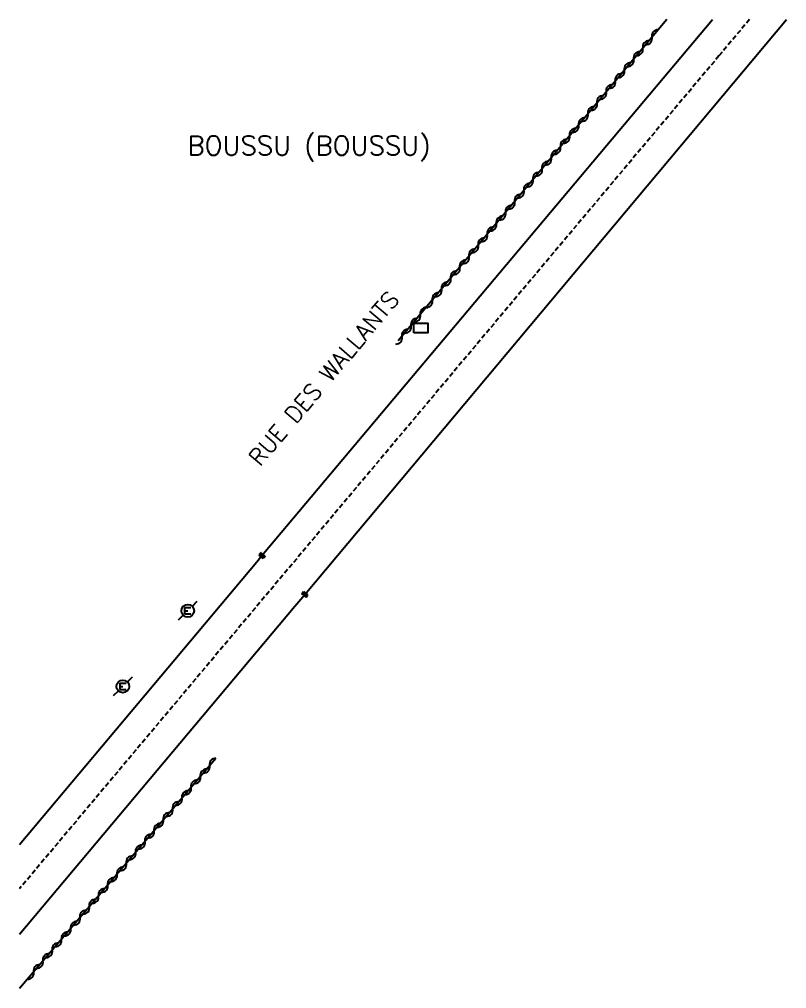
# Model space of a CAD drawing. Header units: millimetres. Extents: x 109000 to 110000, y 121000 to 122000.
# Drawn here: x 109000 to 109080.6, y 121898.1 to 122000 of the extents above; entities that cross this region are included whole.
import ezdxf
from ezdxf.enums import TextEntityAlignment as Align

# ---------------------------------------------------------------- set-up
doc = ezdxf.new("R2010")
doc.units = ezdxf.units.MM
doc.linetypes.add('DASHED', pattern=[0.75, 0.5, -0.25])
doc.layers.get('0').update_dxf_attribs({"linetype": 'CONTINUOUS'})
for name, color, linetype in [('W0001', 6, 'DASHED'), ('W0008', 7, 'CONTINUOUS'), ('W0310', 3, 'CONTINUOUS'), ('W0400', 7, 'CONTINUOUS'), ('W0471', 7, 'CONTINUOUS'), ('W0980', 7, 'CONTINUOUS'), ('W0989', 7, 'CONTINUOUS'), ('W1471', 7, 'CONTINUOUS')]:
    doc.layers.add(name, color=color, linetype=linetype)
doc.styles.get("Standard").update_dxf_attribs({"font": 'romans.shx', "width": 0.85})

# ---------------------------------------------------------------- blocks, each defined once
blk = doc.blocks.new('T471')
for p, q in [((-0.333334, 0.333334), (-0.333334, -0.333334)), ((-0.333334, 0.333334), (0.333334, 0.333334)), ((-0.333334, 0), (0, 0)), ((0.500001, 0.500001), (1.000002, 1.000002)), ((-0.500001, -0.500001), (-1.000002, -1.000002)), ((-0.333334, -0.333334), (0.333334, -0.333334))]:
    blk.add_line(p, q)
blk.add_ellipse((0, 0), major_axis=(0.471405, 0.471405), ratio=1, start_param=5.4977871438, end_param=11.780972451)
blk = doc.blocks.new('T400')
for p, q in [((-0.15, 0.3), (0.15, 0.3)), ((-0.15, -0.25), (-0.15, 0.3)), ((-0.15, 0.15), (0.15, 0.15)), ((-0.15, 0), (0.15, 0)), ((0.15, 0.3), (0.15, -0.25)), ((-0.15, -0.15), (0.15, -0.15)), ((-0.15, -0.25), (-0.15, -0.3)), ((-0.15, -0.3), (0.15, -0.3)), ((0.15, -0.3), (0.15, -0.25))]:
    blk.add_line(p, q)
blk = doc.blocks.new('T1471')
at = {"color": 0, "linetype": 'Continuous', "flags": 128}
blk.add_lwpolyline([(-0.75, -0.5), (-0.75, 0.5), (0.75, 0.5), (0.75, -0.5), (-0.75, -0.5)], dxfattribs=at)
blk = doc.blocks.new('t310o')
at = {"color": 0, "linetype": 'Continuous'}
for centre, start, end in [((-0.5, 0.38), 216.8699, 323.1304), ((0.5, -0.37), 36.8699, 143.1303)]:
    blk.add_arc(centre, 0.625, start, end, dxfattribs=at)

msp = doc.modelspace()

# ---------------------------------------------------------------- linework, layer by layer
at = {"layer": 'W0001'}
msp.add_lwpolyline([(109076.71, 122000), (109073.5, 121996.16), (109000, 121908.61)], dxfattribs=at)
at = {"layer": 'W0008'}
for points in [[(109000, 121913.26), (109024.94, 121942.99), (109025.49, 121943.64), (109072.82, 122000)], [(109000, 121903.84), (109028.95, 121938.32), (109029.99, 121939.57), (109080.61, 122000)]]:
    msp.add_lwpolyline(points, dxfattribs=at)
at = {"layer": 'W0310'}
for p, q in [((109068.02, 122000), (109039.81, 121966.2)), ((109020.64, 121922.33), (109000, 121898.13))]:
    msp.add_line(p, q, dxfattribs=at)

# ---------------------------------------------------------------- block references
for p, rotation in [((109066.46, 121998.13), 230.148653346178), ((109065.5, 121996.98), 230.148653346178), ((109064.54, 121995.82), 230.148653346178), ((109063.57, 121994.67), 230.148653346178), ((109062.61, 121993.52), 230.148653346178), ((109061.65, 121992.37), 230.148653346178), ((109060.69, 121991.22), 230.148653346178), ((109059.73, 121990.07), 230.148653346178), ((109058.77, 121988.91), 230.148653346178), ((109057.81, 121987.76), 230.148653346178), ((109056.85, 121986.61), 230.148653346178), ((109055.88, 121985.46), 230.148653346178), ((109054.92, 121984.31), 230.148653346178), ((109053.96, 121983.16), 230.148653346178), ((109053, 121982.01), 230.148653346178), ((109052.04, 121980.85), 230.148653346178), ((109051.08, 121979.7), 230.148653346178), ((109050.12, 121978.55), 230.148653346178), ((109049.16, 121977.4), 230.148653346178), ((109048.2, 121976.25), 230.148653346178), ((109047.24, 121975.1), 230.148653346178), ((109046.27, 121973.94), 230.148653346178), ((109045.31, 121972.79), 230.148653346178), ((109044.35, 121971.64), 230.148653346178), ((109043.39, 121970.49), 230.148653346178), ((109042.11, 121968.95), 230.148653346178), ((109041.15, 121967.8), 230.148653346178), ((109040.19, 121966.65), 230.148653346178), ((109019.99, 121921.57), 229.5480595059344), ((109019.02, 121920.43), 229.5480595059344), ((109018.04, 121919.29), 229.5480595059344), ((109017.07, 121918.15), 229.5480595059344), ((109016.1, 121917.01), 229.5480595059344), ((109015.12, 121915.87), 229.5480595059344), ((109014.15, 121914.72), 229.5480595059344), ((109013.18, 121913.58), 229.5480595059344), ((109012.2, 121912.44), 229.5480595059344), ((109011.23, 121911.3), 229.5480595059344), ((109010.26, 121910.16), 229.5480595059344), ((109009.28, 121909.02), 229.5480595059344), ((109008.31, 121907.88), 229.5480595059344), ((109007.34, 121906.74), 229.5480595059344), ((109006.36, 121905.59), 229.5480595059344), ((109005.39, 121904.45), 229.5480595059344), ((109004.42, 121903.31), 229.5480595059344), ((109003.45, 121902.17), 229.5480595059344), ((109002.47, 121901.03), 229.5480595059344), ((109001.5, 121899.89), 229.5480595059344)]:
    msp.add_blockref('t310o', p, dxfattribs=dict(at, rotation=rotation))
at = {"layer": 'W0400'}
for p, rotation in [((109025.49, 121943.64), 229.6921202182619), ((109029.99, 121939.57), 50.22954630285156)]:
    msp.add_blockref('T400', p, dxfattribs=dict(at, rotation=rotation))
at = {"layer": 'W0471'}
for p in [(109017.69, 121937.84), (109010.87, 121929.89)]:
    msp.add_blockref('T471', p, dxfattribs=at)
at = {"layer": 'W1471'}
msp.add_blockref('T1471', (109042.18, 121967.57), dxfattribs=at)

# ---------------------------------------------------------------- texts
at = {"layer": 'W0980'}
msp.add_text('BOUSSU (BOUSSU)', height=2, dxfattribs=at).set_placement((109030.43, 121986.6), align=Align.MIDDLE)
at = {"layer": 'W0989'}
msp.add_text('RUE DES WALLANTS', height=1.75, rotation=49.9863, dxfattribs=at).set_placement((109031.99, 121962.27), align=Align.MIDDLE)

doc.saveas('drawing.dxf')
